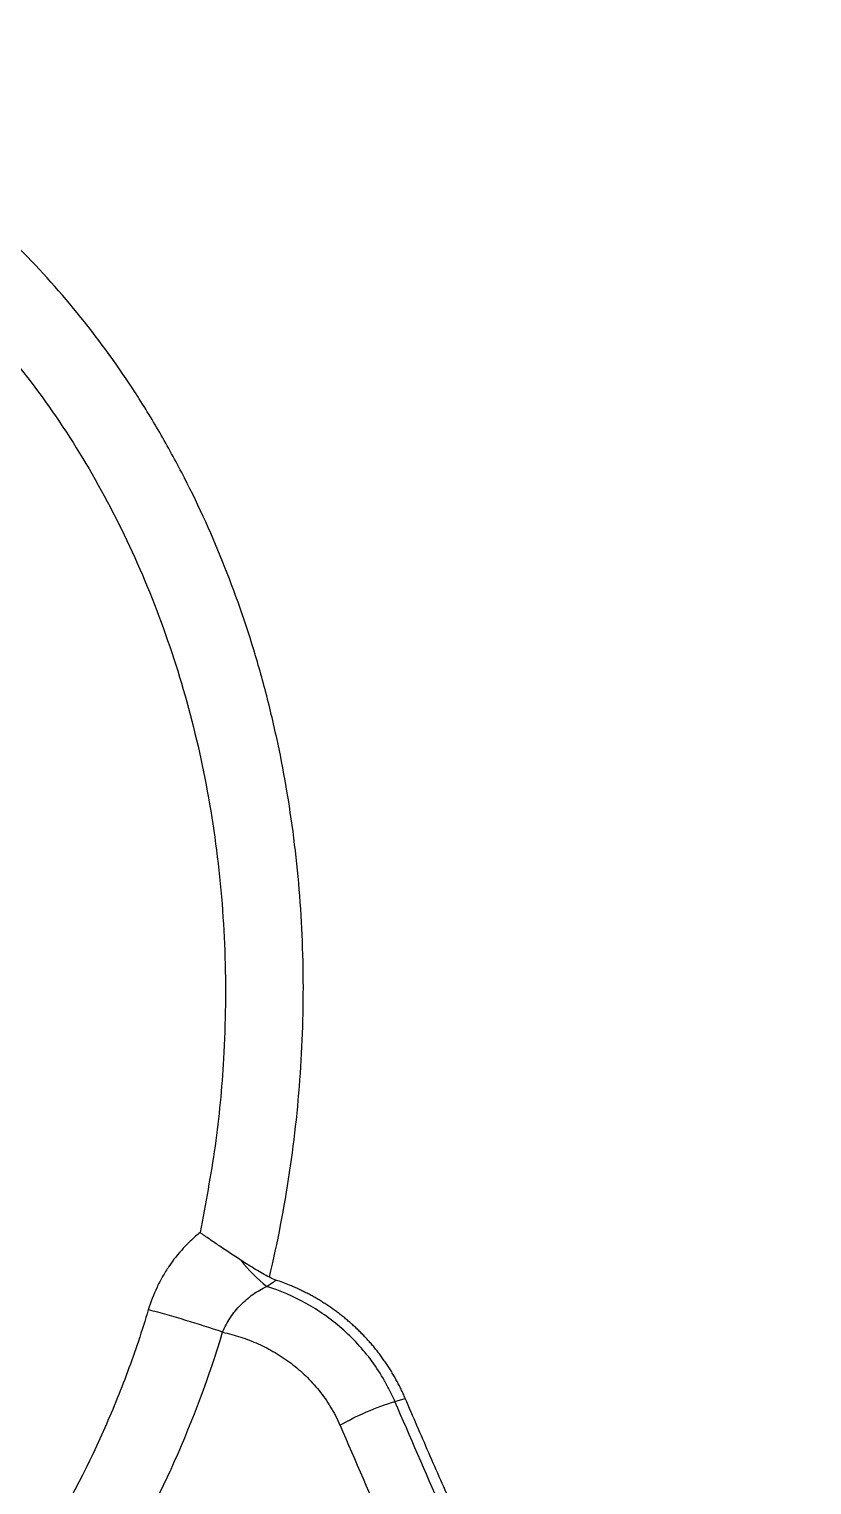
# Model space of a CAD drawing. Extents: x 398 to 508, y 623 to 782.
# Drawn here: x 416.249 to 418.769, y 716.392 to 721.079 of the extents above; entities that cross this region are included whole.
import ezdxf

# ---------------------------------------------------------------- set-up
doc = ezdxf.new("R2010")
doc.units = 0
doc.header["$MEASUREMENT"] = 0
doc.layers.add('GEOMETRY', color=2, linetype='Continuous', lineweight=25)

msp = doc.modelspace()

# ---------------------------------------------------------------- linework, layer by layer
at = {"layer": 'GEOMETRY'}
msp.add_line((417.4269, 716.6601), (417.46, 716.6702), dxfattribs=at)
for centre, radius, start, end in [((417.2912, 717.3875), 0.4515, 217.2211, 232.1965), ((415.7009, 713.4337), 3.643, 71.246, 75.1781)]:
    msp.add_arc(centre, radius, start, end, dxfattribs=at)
for points, knots in [([(417.0227, 717.0602), (417.0492, 717.1719), (417.0708, 717.2844), (417.1046, 717.5104), (417.1167, 717.624), (417.1311, 717.8524), (417.1334, 717.9659), (417.1283, 718.1906), (417.1209, 718.302), (417.0965, 718.5228), (417.0796, 718.6323), (417.0469, 718.795), (417.0347, 718.8492), (417.0081, 718.956), (416.9936, 719.0087), (416.9161, 719.2686), (416.8367, 719.4654), (416.7161, 719.6976), (416.6909, 719.7433), (416.6514, 719.8108), (416.638, 719.8332), (416.6107, 719.8772), (416.5969, 719.8989), (416.5266, 720.0063), (416.4669, 720.0879), (416.341, 720.2426), (416.2747, 720.3156), (416.1703, 720.4189), (416.1346, 720.4522), (416.0799, 720.5006), (416.0615, 720.5165), (416.0241, 720.5477), (416.0052, 720.563), (415.9102, 720.6379), (415.832, 720.6924), (415.6718, 720.7909), (415.5896, 720.8349), (415.4215, 720.9124), (415.3356, 720.946), (415.2037, 720.9882), (415.1592, 721.001), (415.0702, 721.0235), (415.0255, 721.0333), (414.8909, 721.0584), (414.8005, 721.0695), (414.6641, 721.0775), (414.6184, 721.0787), (414.5274, 721.0782), (414.482, 721.0765), (414.3465, 721.0671), (414.2569, 721.0553), (414.0792, 721.0203), (413.991, 720.9973), (413.86, 720.9543), (413.8165, 720.9386), (413.7299, 720.9042), (413.6868, 720.8856), (413.5593, 720.8259), (413.4765, 720.7811), (413.2347, 720.6317), (413.0821, 720.5126), (412.9199, 720.3559), (412.902, 720.3381), (412.8667, 720.3022), (412.8492, 720.284), (412.7975, 720.2286), (412.7638, 720.1907), (412.6651, 720.0743), (412.6025, 719.9929), (412.4836, 719.8226), (412.4272, 719.7338), (412.3473, 719.5948), (412.3214, 719.5475), (412.2713, 719.4509), (412.2471, 719.4019), (412.1777, 719.2536), (412.1354, 719.1524), (412.0581, 718.9459), (412.0233, 718.8405), (411.9612, 718.6253), (411.9338, 718.5155), (411.887, 718.2916), (411.8678, 718.1786), (411.8527, 718.0647)], [0, 0, 0, 0, 0.03125, 0.03125, 0.0625, 0.0625, 0.09375, 0.09375, 0.125, 0.125, 0.15625, 0.15625, 0.171875, 0.171875, 0.1875, 0.1875, 0.25, 0.25, 0.265625, 0.265625, 0.273437, 0.273437, 0.28125, 0.28125, 0.3125, 0.3125, 0.34375, 0.34375, 0.359375, 0.359375, 0.367187, 0.367187, 0.375, 0.375, 0.40625, 0.40625, 0.4375, 0.4375, 0.46875, 0.46875, 0.484375, 0.484375, 0.5, 0.5, 0.53125, 0.53125, 0.546875, 0.546875, 0.5625, 0.5625, 0.59375, 0.59375, 0.625, 0.625, 0.640625, 0.640625, 0.65625, 0.65625, 0.6875, 0.6875, 0.75, 0.75, 0.757812, 0.757812, 0.765625, 0.765625, 0.78125, 0.78125, 0.8125, 0.8125, 0.84375, 0.84375, 0.859375, 0.859375, 0.875, 0.875, 0.90625, 0.90625, 0.9375, 0.9375, 0.96875, 0.96875, 1, 1, 1, 1]), ([(413.8532, 720.7751), (413.8787, 720.7844), (413.9965, 720.8272), (414.2144, 720.8641), (414.4978, 720.8835), (414.7767, 720.8605), (415.0496, 720.8018), (415.3178, 720.7043), (415.5769, 720.5691), (415.8206, 720.3991), (416.0448, 720.1953), (416.2474, 719.9618), (416.4257, 719.7016), (416.5769, 719.4174), (416.6998, 719.1136), (416.7935, 718.7924), (416.8549, 718.4572), (416.8843, 718.1126), (416.8804, 717.786), (416.852, 717.482), (416.8168, 717.2967), (416.7992, 717.2041)], [0, 0, 0, 0, 0.01599, 0.073758, 0.131343, 0.186043, 0.240742, 0.296943, 0.353318, 0.409515, 0.465318, 0.521295, 0.577097, 0.632398, 0.687871, 0.743169, 0.798799, 0.854608, 0.910236, 0.955118, 1, 1, 1, 1]), ([(416.7992, 717.2041), (416.7897, 717.1965), (416.7804, 717.1884), (416.7624, 717.1716), (416.7537, 717.1628), (416.7286, 717.1355), (416.7131, 717.1159), (416.6918, 717.0843), (416.685, 717.0734), (416.6722, 717.051), (416.6663, 717.0396), (416.6496, 717.0045), (416.6403, 716.9804), (416.6328, 716.9556)], [0, 0, 0, 0, 0.125, 0.125, 0.25, 0.25, 0.5, 0.5, 0.625, 0.625, 0.75, 0.75, 1, 1, 1, 1]), ([(416.9317, 717.1144), (416.9085, 717.1295), (416.8858, 717.1447), (416.8522, 717.1674), (416.8411, 717.175), (416.825, 717.1861), (416.8197, 717.1897), (416.8093, 717.197), (416.8041, 717.2006), (416.7992, 717.2041)], [0, 0, 0, 0, 0.5, 0.5, 0.75, 0.75, 0.875, 0.875, 1, 1, 1, 1]), ([(417.0227, 717.0602), (417.0082, 717.0678), (416.9933, 717.0763), (416.9629, 717.0944), (416.9472, 717.1043), (416.9317, 717.1144)], [0, 0, 0, 0, 0.5, 0.5, 1, 1, 1, 1]), ([(416.8721, 716.8834), (416.8787, 716.8997), (416.8871, 716.9154), (416.9067, 716.9449), (416.9179, 716.9587), (416.9423, 716.9837), (416.9555, 716.9949), (416.9839, 717.015), (416.9989, 717.0236), (417.0145, 717.0307)], [0, 0, 0, 0, 0.25, 0.25, 0.5, 0.5, 0.75, 0.75, 1, 1, 1, 1]), ([(417.4269, 716.6601), (417.4244, 716.6658), (417.4217, 716.6717), (417.4164, 716.6831), (417.4136, 716.6888), (417.4052, 716.7055), (417.3993, 716.7165), (417.3809, 716.7487), (417.3675, 716.7692), (417.3388, 716.8086), (417.3233, 716.8275), (417.2905, 716.8631), (417.2734, 716.8797), (417.2377, 716.9108), (417.2192, 716.9253), (417.1808, 716.9522), (417.1608, 716.9647), (417.1, 716.9986), (417.0579, 717.0168), (417.0145, 717.0307)], [0, 0, 0, 0, 0.03125, 0.03125, 0.0625, 0.0625, 0.125, 0.125, 0.25, 0.25, 0.375, 0.375, 0.5, 0.5, 0.625, 0.625, 0.75, 0.75, 1, 1, 1, 1]), ([(417.46, 716.6702), (417.4578, 716.6752), (417.4535, 716.685), (417.4467, 716.6995), (417.4395, 716.7137), (417.4321, 716.7278), (417.4243, 716.7417), (417.4163, 716.7553), (417.4079, 716.7687), (417.3993, 716.7818), (417.3904, 716.7947), (417.3813, 716.8074), (417.3718, 716.8198), (417.3622, 716.8319), (417.3523, 716.8438), (417.3421, 716.8554), (417.3317, 716.8667), (417.3211, 716.8778), (417.3103, 716.8886), (417.2993, 716.8991), (417.2881, 716.9094), (417.2767, 716.9194), (417.2651, 716.9291), (417.2533, 716.9385), (417.2413, 716.9476), (417.2292, 716.9565), (417.217, 716.9651), (417.2045, 716.9733), (417.192, 716.9813), (417.1793, 716.989), (417.1664, 716.9965), (417.1535, 717.0036), (417.1404, 717.0104), (417.1272, 717.017), (417.1139, 717.0233), (417.1005, 717.0293), (417.0844, 717.0361), (417.0655, 717.0435), (417.051, 717.0485), (417.0438, 717.0511)], [0, 0, 0, 0, 0.026195, 0.052386, 0.078577, 0.104768, 0.130962, 0.157158, 0.183357, 0.20956, 0.235765, 0.261972, 0.28818, 0.314387, 0.340593, 0.3668, 0.393009, 0.419222, 0.445437, 0.471657, 0.49788, 0.524106, 0.550334, 0.576563, 0.602791, 0.629017, 0.655241, 0.681463, 0.707684, 0.733904, 0.760124, 0.786343, 0.81256, 0.838774, 0.864986, 0.891193, 0.917393, 0.958703, 1, 1, 1, 1]), ([(416.6328, 716.9556), (416.6227, 716.9218), (416.612, 716.8882), (416.5897, 716.8216), (416.578, 716.7886), (416.5416, 716.6906), (416.5154, 716.6264), (416.4312, 716.4373), (416.3676, 716.3159), (416.2613, 716.1404), (416.224, 716.0831), (416.1654, 715.9988), (416.1454, 715.9709), (416.1047, 715.9162), (416.084, 715.8893), (415.9792, 715.7569), (415.8905, 715.6582), (415.7043, 715.474), (415.6069, 715.3886), (415.4802, 715.29), (415.4546, 715.2707), (415.4029, 715.2329), (415.3769, 715.2144), (415.2986, 715.1606), (415.2461, 715.1268), (415.0876, 715.0313), (414.9809, 714.9753), (414.7664, 714.878), (414.6586, 714.8365), (414.5508, 714.8022)], [0, 0, 0, 0, 0.03125, 0.03125, 0.0625, 0.0625, 0.125, 0.125, 0.25, 0.25, 0.3125, 0.3125, 0.34375, 0.34375, 0.375, 0.375, 0.5, 0.5, 0.625, 0.625, 0.65625, 0.65625, 0.6875, 0.6875, 0.75, 0.75, 0.875, 0.875, 1, 1, 1, 1]), ([(414.6701, 714.5826), (414.7849, 714.6193), (414.8994, 714.664), (415.1271, 714.769), (415.2402, 714.8295), (415.4079, 714.9326), (415.4634, 714.9691), (415.5462, 715.027), (415.5737, 715.0469), (415.6283, 715.0876), (415.6553, 715.1083), (415.789, 715.2143), (415.8917, 715.3061), (416.0879, 715.5035), (416.1815, 715.6091), (416.2919, 715.7506), (416.3137, 715.7793), (416.3566, 715.8378), (416.3777, 715.8675), (416.4394, 715.9573), (416.4786, 716.0184), (416.5907, 716.205), (416.6579, 716.3341), (416.7768, 716.6016), (416.8286, 716.74), (416.8721, 716.8834)], [0, 0, 0, 0, 0.125, 0.125, 0.25, 0.25, 0.3125, 0.3125, 0.34375, 0.34375, 0.375, 0.375, 0.5, 0.5, 0.625, 0.625, 0.65625, 0.65625, 0.6875, 0.6875, 0.75, 0.75, 0.875, 0.875, 1, 1, 1, 1]), ([(416.8721, 716.8834), (416.8918, 716.8791), (416.9113, 716.8738), (416.9495, 716.8613), (416.9682, 716.854), (417.0051, 716.8374), (417.0231, 716.8281), (417.0585, 716.8072), (417.0757, 716.7957), (417.1087, 716.7707), (417.1245, 716.7572), (417.1547, 716.7279), (417.1692, 716.7121), (417.1959, 716.6786), (417.2083, 716.661), (417.2308, 716.6238), (417.2409, 716.6043), (417.2497, 716.5837)], [0, 0, 0, 0, 0.125, 0.125, 0.25, 0.25, 0.375, 0.375, 0.5, 0.5, 0.625, 0.625, 0.75, 0.75, 0.875, 0.875, 1, 1, 1, 1]), ([(417.2497, 716.5837), (417.276, 716.599), (417.3054, 716.6137), (417.366, 716.6398), (417.3972, 716.6512), (417.4269, 716.6601)], [0, 0, 0, 0, 0.5, 0.5, 1, 1, 1, 1]), ([(418.7397, 713.9722), (418.6793, 714.0825), (418.6192, 714.193), (418.5007, 714.4143), (418.4421, 714.5252), (418.2687, 714.8586), (418.1562, 715.0818), (417.9372, 715.53), (417.8307, 715.755), (417.6242, 716.2064), (417.5241, 716.4329), (417.4269, 716.6601)], [0, 0, 0, 0, 0.125, 0.125, 0.25, 0.25, 0.5, 0.5, 0.75, 0.75, 1, 1, 1, 1]), ([(418.7691, 713.9847), (418.7535, 714.0131), (418.7222, 714.0699), (418.6757, 714.1553), (418.6296, 714.2408), (418.5837, 714.3264), (418.5381, 714.4121), (418.4929, 714.4979), (418.448, 714.5837), (418.4033, 714.6697), (418.359, 714.7558), (418.315, 714.842), (418.2713, 714.9282), (418.2279, 715.0146), (418.1848, 715.101), (418.142, 715.1876), (418.0994, 715.2742), (418.0572, 715.3609), (418.0153, 715.4477), (417.9737, 715.5345), (417.9324, 715.6214), (417.8914, 715.7085), (417.8507, 715.7955), (417.8103, 715.8827), (417.7702, 715.9699), (417.7304, 716.0572), (417.6909, 716.1446), (417.6516, 716.2321), (417.6127, 716.3196), (417.5741, 716.4071), (417.5357, 716.4948), (417.4977, 716.5825), (417.4725, 716.641), (417.46, 716.6702)], [0, 0, 0, 0, 0.032265, 0.06453, 0.096793, 0.129055, 0.161317, 0.193578, 0.225838, 0.258099, 0.290358, 0.322618, 0.354877, 0.387136, 0.419395, 0.451653, 0.483912, 0.51617, 0.548428, 0.580686, 0.612943, 0.6452, 0.677457, 0.709713, 0.741969, 0.774225, 0.80648, 0.838735, 0.870989, 0.903243, 0.935496, 0.967748, 1, 1, 1, 1]), ([(417.2499, 716.5834), (417.348, 716.3552), (417.4488, 716.1276), (417.6562, 715.6735), (417.7628, 715.447), (417.9821, 714.9956), (418.0946, 714.7708), (418.2683, 714.4352), (418.327, 714.3236), (418.4461, 714.1009), (418.5064, 713.9898), (418.5673, 713.8789)], [0, 0, 0, 0, 0.25, 0.25, 0.5, 0.5, 0.75, 0.75, 0.875, 0.875, 1, 1, 1, 1])]:
    msp.add_open_spline(points, degree=3, knots=knots, dxfattribs=at)
for points in [[(417.0438, 717.0511), (417.0366, 717.0535), (417.0295, 717.0565), (417.0227, 717.0602)], [(417.0145, 717.0307), (417.0243, 717.0375), (417.034, 717.0443), (417.0438, 717.0511)]]:
    msp.add_open_spline(points, degree=3, dxfattribs=at)

doc.saveas('drawing.dxf')
